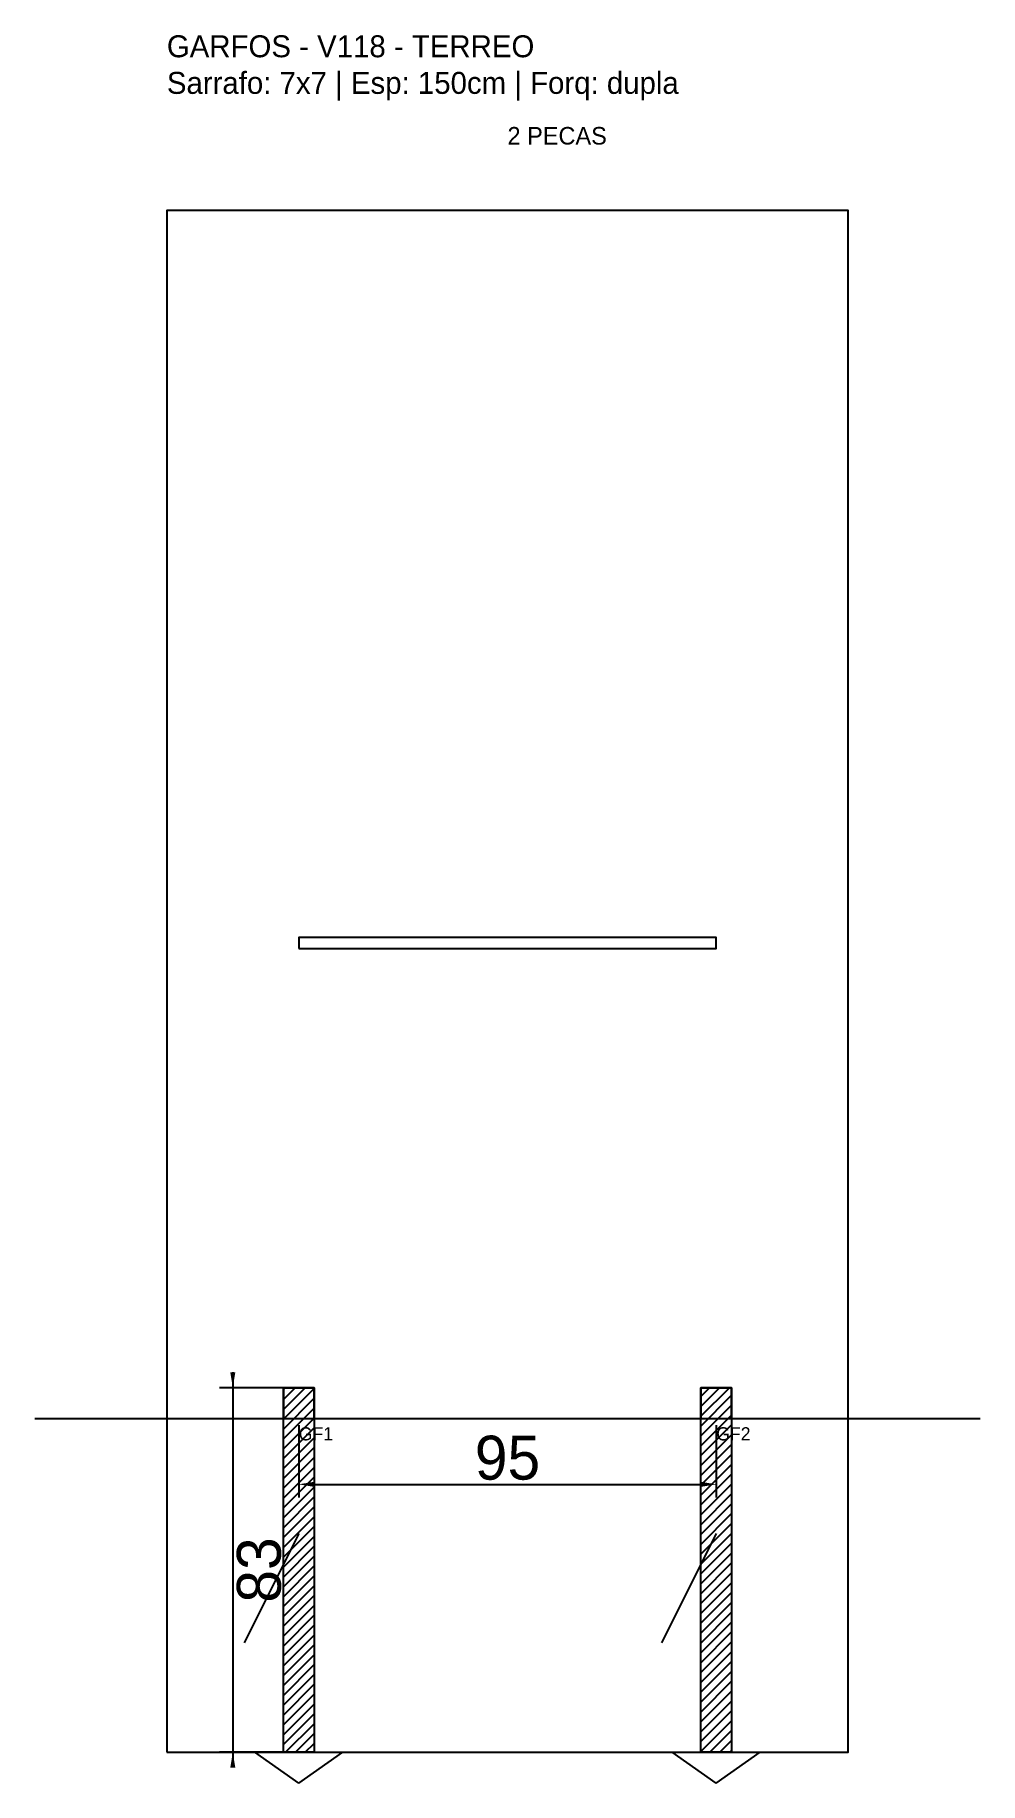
# Model space of a CAD drawing. Header units: metres. Extents: x -30 to 185, y -90 to 308.
import ezdxf

# ---------------------------------------------------------------- set-up
doc = ezdxf.new("R2010")
doc.units = ezdxf.units.M
for name, color, linetype in [('BARRA_ANCORAGEM', 1, 'Continuous'), ('COTA', 241, 'Continuous'), ('GARFOS OK', 3, 'Continuous'), ('NOME DA VIGA', 6, 'Continuous'), ('SARR_7x7', 40, 'Continuous'), ('TIRAS REESCORAMENTO', 252, 'Continuous'), ('VIGAS', 3, 'Continuous')]:
    doc.layers.add(name, color=color, linetype=linetype)
doc.dimstyles.new('EZ DXF', dxfattribs={"dimtxt": 10, "dimasz": 3.5, "dimexe": 3, "dimexo": 1.5, "dimgap": 1, "dimtad": 1, "dimdec": 1, "dimdsep": 46, "dimcen": 2.5, "dimazin": 3, "dimtfac": 1, "dimtmove": 0, "dimatfit": 3})

msp = doc.modelspace()

# ---------------------------------------------------------------- hatches: boundary and pattern name
at = {"layer": 'COTA'}
h = msp.add_hatch(dxfattribs=at)
h.set_pattern_fill('ANSI31', scale=0.5)
h.paths.add_polyline_path([(26.5, 0), (33.5, 0), (33.5, -83), (26.5, -83)])
h = msp.add_hatch(dxfattribs=at)
h.set_pattern_fill('ANSI31', scale=0.5)
h.paths.add_polyline_path([(121.48, 0), (128.48, 0), (128.48, -83), (121.48, -83)])

# ---------------------------------------------------------------- linework, layer by layer
at = {"layer": 'BARRA_ANCORAGEM'}
for p, q in [((30, -33.2), (17.55, -58.1)), ((124.98, -33.2), (112.53, -58.1))]:
    msp.add_line(p, q, dxfattribs=at)
at = {"layer": 'GARFOS OK', "linetype": 'CONTINUOUS'}
msp.add_line((-30, -7), (184.98, -7), dxfattribs=at)
at = {"layer": 'GARFOS OK'}
for p, q in [((30, -90), (20, -83)), ((20, -83), (40, -83)), ((30, -90), (40, -83)), ((124.98, -90), (114.98, -83)), ((114.98, -83), (134.98, -83)), ((124.98, -90), (134.98, -83))]:
    msp.add_line(p, q, dxfattribs=at)
for points in [[(26.5, 0), (33.5, 0), (33.5, -83), (26.5, -83), (26.5, 0)], [(121.48, 0), (128.48, 0), (128.48, -83), (121.48, -83), (121.48, 0)]]:
    msp.add_lwpolyline(points, dxfattribs=at)
at = {"layer": 'SARR_7x7'}
for points in [[(26.5, -7), (33.5, -7), (33.5, 0), (26.5, 0), (26.5, -7)], [(121.48, -7), (128.48, -7), (128.48, 0), (121.48, 0), (121.48, -7)]]:
    msp.add_lwpolyline(points, dxfattribs=at)
at = {"layer": 'TIRAS REESCORAMENTO'}
msp.add_lwpolyline([(30, 100), (124.98, 100), (124.98, 102.5), (30, 102.5), (30, 100)], dxfattribs=at)
at = {"layer": 'VIGAS'}
msp.add_lwpolyline([(0, -83), (154.98, -83), (154.98, 268), (0, 268), (0, -83)], dxfattribs=at)

# ---------------------------------------------------------------- texts
at = {"layer": 'NOME DA VIGA'}
for s, height, p in [('2 PECAS', 4, (77.49, 283)), ('GF1', 3, (30, -12)), ('GF2', 3, (124.98, -12))]:
    msp.add_text(s, height=height, dxfattribs=at).set_placement(p)
at = {"layer": 'NOME DA VIGA', "insert": (0, 293), "char_height": 5, "attachment_point": 7}
msp.add_mtext('GARFOS - V118 - TERREO\\PSarrafo: 7x7 | Esp: 150cm | Forq: dupla', dxfattribs=at)

# ---------------------------------------------------------------- dimensions: what is measured, and where the dimension line sits
at = {"layer": 'COTA'}
msp.add_linear_dim(base=(15, 0), p1=(30, 0), p2=(30, -83), angle=90, dimstyle='EZ DXF', dxfattribs=at).render()
msp.add_linear_dim(base=(30, -22), p1=(30, -7), p2=(124.98, -7), dimstyle='EZ DXF', dxfattribs=at).render()

doc.saveas('drawing.dxf')
